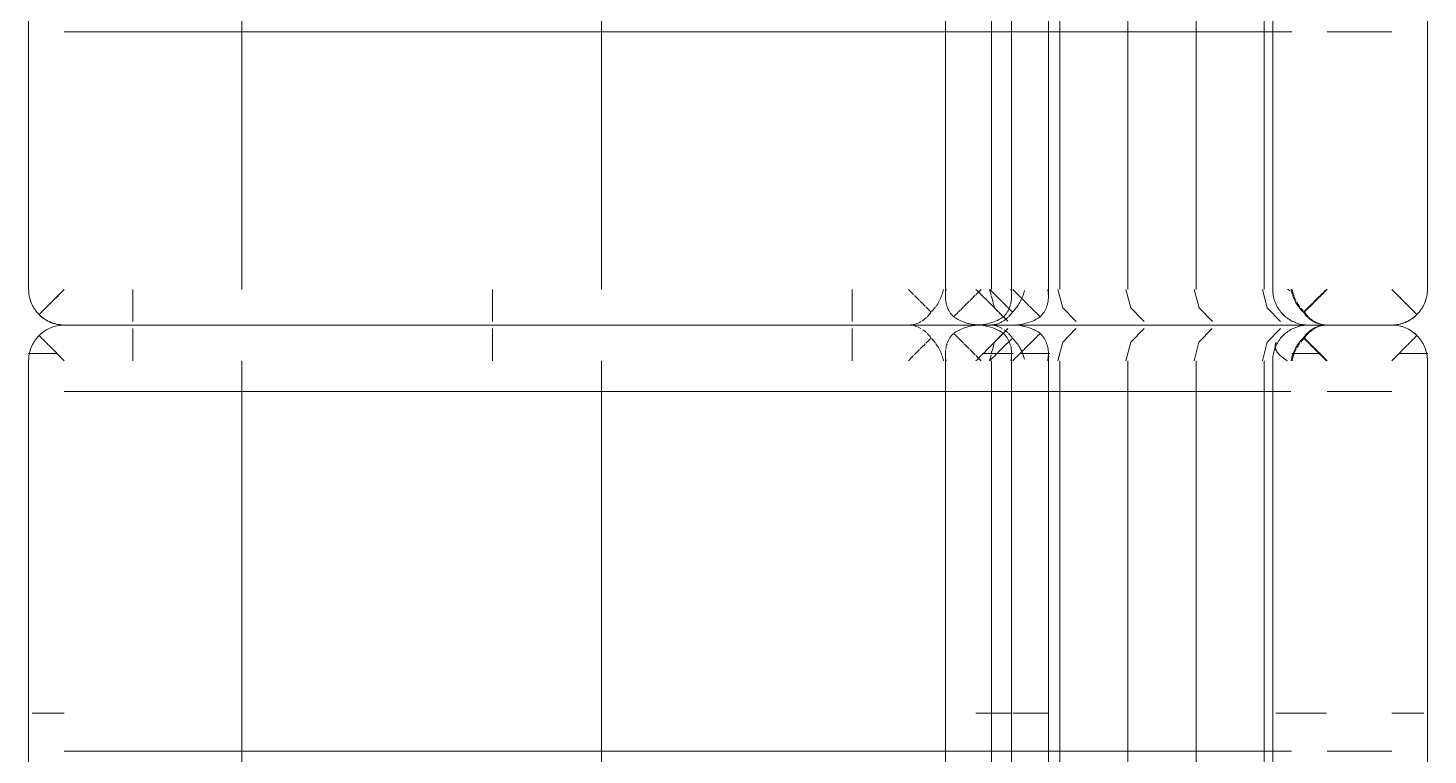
# Model space of a CAD drawing. Header units: inches. Extents: x 11834 to 13024, y -8101 to -6934.
# Drawn here: x 12273.21 to 12302.62, y -7343.03 to -7327.76 of the extents above; entities that cross this region are included whole.
import ezdxf

# ---------------------------------------------------------------- set-up
doc = ezdxf.new("R2010")
doc.units = ezdxf.units.IN
doc.header["$MEASUREMENT"] = 0
doc.layers.add('I-FURN', color=30, linetype='Continuous', lineweight=9)
pattern_1 = [(270, (7274.035, 438.466), (7.554, 5e-16), []), (0, (7274.035, 438.466), (0, 1.432), [])]
pattern_2 = [(270, (7274.035, 12287.912), (7.554, 5e-16), []), (0, (7274.035, 12287.912), (0, 7.554), [])]

# ---------------------------------------------------------------- blocks, each defined once
blk = doc.blocks.new('FP_1_140-FIRST FLOOR POWER _ SIGNAL')
at = {"layer": 'I-FURN'}
blk.add_line((23.586, -11.443), (0.785, -11.443), dxfattribs=at)
blk = doc.blocks.new('FP_1_142-FIRST FLOOR POWER _ SIGNAL')
at = {"layer": 'I-FURN'}
blk.add_line((0.785, -14.693), (23.586, -14.693), dxfattribs=at)
blk = doc.blocks.new('FP_1_145-FIRST FLOOR POWER _ SIGNAL')
at = {"layer": 'I-FURN'}
for p, q in [((0.779, -11.766), (0.785, -11.756)), ((0.756, -11.808), (0.762, -11.797)), ((0.762, -11.797), (0.768, -11.786)), ((0.768, -11.786), (0.773, -11.776)), ((0.773, -11.776), (0.779, -11.766))]:
    blk.add_line(p, q, dxfattribs=at)
at = {"layer": 'I-FURN', "flags": 128}
blk.add_lwpolyline([(0.035, -12.193), (0.036, -12.163), (0.038, -12.133), (0.041, -12.104), (0.045, -12.074), (0.05, -12.044), (0.057, -12.015), (0.064, -11.986), (0.073, -11.957), (0.083, -11.929), (0.094, -11.901), (0.107, -11.874), (0.12, -11.847), (0.134, -11.821), (0.15, -11.795), (0.166, -11.77), (0.184, -11.745), (0.202, -11.722), (0.221, -11.699), (0.242, -11.677), (0.263, -11.655), (0.285, -11.635), (0.307, -11.615), (0.331, -11.597), (0.355, -11.579), (0.38, -11.562), (0.405, -11.547), (0.432, -11.532), (0.458, -11.518), (0.486, -11.506), (0.513, -11.494), (0.542, -11.484), (0.57, -11.475), (0.599, -11.467), (0.628, -11.46), (0.658, -11.454), (0.687, -11.45), (0.717, -11.446), (0.747, -11.444), (0.777, -11.443), (0.785, -11.443)], dxfattribs=at)
blk = doc.blocks.new('FP_1_146-FIRST FLOOR POWER _ SIGNAL')
at = {"layer": 'I-FURN'}
blk.add_line((0.035, -12.571), (0.035, -13.943), dxfattribs=at)
blk = doc.blocks.new('FP_1_147-FIRST FLOOR POWER _ SIGNAL')
at = {"layer": 'I-FURN'}
for p, q in [((-8.116, -14.333), (-8.116, -13.943)), ((-0.562, -14.378), (-0.562, -14.103)), ((-8.116, -14.618), (-8.116, -14.333)), ((-0.562, -14.59), (-0.562, -14.378)), ((-23.516, -14.693), (-0.715, -14.693)), ((-0.562, -14.706), (-0.562, -14.59))]:
    blk.add_line(p, q, dxfattribs=at)
blk = doc.blocks.new('FP_1_148-FIRST FLOOR POWER _ SIGNAL')
at = {"layer": 'I-FURN'}
for p, q in [((-8.116, -11.943), (-8.116, -11.802)), ((-8.116, -12.219), (-8.116, -11.943)), ((-0.562, -12.068), (-0.562, -11.846)), ((-8.116, -12.571), (-8.116, -12.219)), ((-0.562, -12.411), (-0.562, -12.068))]:
    blk.add_line(p, q, dxfattribs=at)
blk = doc.blocks.new('FP_1_149-FIRST FLOOR POWER _ SIGNAL')
at = {"layer": 'I-FURN'}
for p, q in [((-0.715, -11.443), (-23.516, -11.443)), ((-8.116, -11.802), (-8.116, -11.511))]:
    blk.add_line(p, q, dxfattribs=at)
blk = doc.blocks.new('FP_1_152-FIRST FLOOR POWER _ SIGNAL')
at = {"layer": 'I-FURN'}
blk.add_line((0.035, -13.943), (0.035, -12.571), dxfattribs=at)
blk = doc.blocks.new('FP_1_153-FIRST FLOOR POWER _ SIGNAL')
at = {"layer": 'I-FURN'}
for p, q in [((-0.715, -11.755), (-0.708, -11.743)), ((-0.708, -11.743), (-0.701, -11.732)), ((-0.701, -11.732), (-0.694, -11.721)), ((-0.694, -11.721), (-0.687, -11.711)), ((-0.687, -11.711), (-0.681, -11.7)), ((-0.681, -11.7), (-0.674, -11.69)), ((-0.674, -11.69), (-0.667, -11.68)), ((-0.667, -11.68), (-0.66, -11.671)), ((-0.66, -11.671), (-0.653, -11.661)), ((-0.653, -11.661), (-0.646, -11.652)), ((-0.646, -11.652), (-0.639, -11.643)), ((-0.639, -11.643), (-0.633, -11.635)), ((-0.633, -11.635), (-0.626, -11.626)), ((-0.626, -11.626), (-0.619, -11.618)), ((-0.619, -11.618), (-0.612, -11.61)), ((-0.612, -11.61), (-0.605, -11.603)), ((-0.605, -11.603), (-0.599, -11.595)), ((-0.599, -11.595), (-0.592, -11.588)), ((-0.592, -11.588), (-0.585, -11.582)), ((-0.585, -11.582), (-0.578, -11.575)), ((-0.578, -11.575), (-0.571, -11.569)), ((-0.571, -11.569), (-0.565, -11.563)), ((-0.565, -11.563), (-0.558, -11.557)), ((-0.558, -11.557), (-0.551, -11.551)), ((-0.551, -11.551), (-0.545, -11.546)), ((-0.545, -11.546), (-0.538, -11.541)), ((-0.538, -11.541), (-0.531, -11.536)), ((-0.531, -11.536), (-0.525, -11.532)), ((-0.525, -11.532), (-0.518, -11.527)), ((-0.518, -11.527), (-0.511, -11.523)), ((-0.511, -11.523), (-0.505, -11.52)), ((-0.505, -11.52), (-0.498, -11.516)), ((-0.498, -11.516), (-0.491, -11.513)), ((-0.491, -11.513), (-0.485, -11.51)), ((-0.485, -11.51), (-0.478, -11.507)), ((-0.478, -11.507), (-0.472, -11.505)), ((-0.472, -11.505), (-0.465, -11.502)), ((-0.465, -11.502), (-0.459, -11.5)), ((-0.459, -11.5), (-0.452, -11.499)), ((-0.452, -11.499), (-0.446, -11.497)), ((-0.446, -11.497), (-0.439, -11.496)), ((-0.439, -11.496), (-0.433, -11.495)), ((-0.433, -11.495), (-0.427, -11.494)), ((-0.427, -11.494), (-0.42, -11.494)), ((-0.42, -11.494), (-0.414, -11.493)), ((-0.414, -11.493), (-0.408, -11.493)), ((-0.408, -11.493), (-0.401, -11.494)), ((-0.401, -11.494), (-0.395, -11.494)), ((-0.395, -11.494), (-0.389, -11.495)), ((-0.389, -11.495), (-0.383, -11.496)), ((-0.383, -11.496), (-0.376, -11.497)), ((-0.376, -11.497), (-0.37, -11.499)), ((-0.37, -11.499), (-0.364, -11.501)), ((-0.364, -11.501), (-0.358, -11.503)), ((-0.358, -11.503), (-0.352, -11.505)), ((-0.352, -11.505), (-0.346, -11.507)), ((-0.346, -11.507), (-0.34, -11.51)), ((-0.34, -11.51), (-0.334, -11.513)), ((-0.334, -11.513), (-0.328, -11.517))]:
    blk.add_line(p, q, dxfattribs=at)
at = {"layer": 'I-FURN', "flags": 128}
blk.add_lwpolyline([(-0.715, -11.443), (-0.685, -11.444), (-0.655, -11.445), (-0.625, -11.448), (-0.595, -11.452), (-0.566, -11.458), (-0.537, -11.464), (-0.508, -11.472), (-0.479, -11.481), (-0.451, -11.491), (-0.423, -11.502), (-0.395, -11.514), (-0.369, -11.528), (-0.342, -11.542), (-0.316, -11.557), (-0.291, -11.574), (-0.267, -11.591), (-0.243, -11.61), (-0.22, -11.629), (-0.198, -11.649), (-0.177, -11.67), (-0.156, -11.692), (-0.137, -11.715), (-0.118, -11.739), (-0.1, -11.763), (-0.084, -11.788), (-0.068, -11.813), (-0.053, -11.839), (-0.04, -11.866), (-0.027, -11.893), (-0.016, -11.921), (-0.006, -11.949), (0.004, -11.978), (0.012, -12.007), (0.019, -12.036), (0.024, -12.065), (0.029, -12.095), (0.032, -12.125), (0.034, -12.155), (0.035, -12.185), (0.035, -12.193)], dxfattribs=at)
blk = doc.blocks.new('FP_1_154-FIRST FLOOR POWER _ SIGNAL')
at = {"layer": 'I-FURN'}
blk.add_line((23.586, 14.693), (0.785, 14.693), dxfattribs=at)
blk = doc.blocks.new('FP_1_155-FIRST FLOOR POWER _ SIGNAL')
at = {"layer": 'I-FURN'}
blk.add_line((0.643, -6.731), (23.728, -6.731), dxfattribs=at)
blk = doc.blocks.new('FP_1_156-FIRST FLOOR POWER _ SIGNAL')
at = {"layer": 'I-FURN'}
for p, q in [((0.035, 13.943), (0.035, -5.981)), ((0.395, 12.502), (0.11, 12.502)), ((0.785, 12.502), (0.395, 12.502)), ((0.395, 4.948), (0.11, 4.948)), ((0.785, 4.948), (0.395, 4.948)), ((0.395, -2.606), (0.11, -2.606)), ((0.785, -2.606), (0.395, -2.606))]:
    blk.add_line(p, q, dxfattribs=at)
blk = doc.blocks.new('FP_1_158-FIRST FLOOR POWER _ SIGNAL')
at = {"layer": 'I-FURN'}
for p, q in [((-8.116, -6.313), (-8.116, -5.981)), ((-0.562, -6.456), (-0.562, -6.141)), ((-8.116, -6.582), (-8.116, -6.313)), ((-0.562, -6.678), (-0.562, -6.456)), ((-23.658, -6.731), (-0.573, -6.731)), ((-8.116, -6.736), (-8.116, -6.582)), ((-0.562, -6.76), (-0.562, -6.678))]:
    blk.add_line(p, q, dxfattribs=at)
blk = doc.blocks.new('FP_1_159-FIRST FLOOR POWER _ SIGNAL')
at = {"layer": 'I-FURN'}
for p, q in [((-0.715, 14.693), (-23.516, 14.693)), ((-8.116, 14.333), (-8.116, 14.618)), ((-0.562, 14.59), (-0.562, 14.706)), ((-0.562, 14.378), (-0.562, 14.59)), ((-8.116, 13.943), (-8.116, 14.333)), ((-0.562, 14.103), (-0.562, 14.378))]:
    blk.add_line(p, q, dxfattribs=at)
blk = doc.blocks.new('FP_1_161-FIRST FLOOR POWER _ SIGNAL')
at = {"layer": 'I-FURN'}
for p, q in [((0.035, -5.981), (0.035, 13.943)), ((-0.325, 12.502), (-0.715, 12.502)), ((-0.18, 12.502), (-0.325, 12.502)), ((-0.04, 12.502), (-0.166, 12.502)), ((-0.325, 4.948), (-0.715, 4.948)), ((-0.04, 4.948), (-0.325, 4.948)), ((-0.325, -2.606), (-0.715, -2.606)), ((-0.04, -2.606), (-0.325, -2.606))]:
    blk.add_line(p, q, dxfattribs=at)
blk = doc.blocks.new('FP_1_162-FIRST FLOOR POWER _ SIGNAL')
at = {"layer": 'I-FURN'}
blk.add_line((-0.6, -4.567), (-23.63, -4.567), dxfattribs=at)
blk = doc.blocks.new('FP_1_163-FIRST FLOOR POWER _ SIGNAL')
at = {"layer": 'I-FURN'}
for p, q in [((-8.116, -14.037), (-8.116, -13.943)), ((-8.116, -14.308), (-8.116, -14.053)), ((-0.562, -14.22), (-0.562, -14.103)), ((-8.116, -14.618), (-8.116, -14.352)), ((-0.562, -14.351), (-0.562, -14.22)), ((-0.562, -14.472), (-0.562, -14.378)), ((-23.516, -14.693), (-0.715, -14.693)), ((-0.562, -14.571), (-0.562, -14.474)), ((-0.562, -14.64), (-0.562, -14.59)), ((-0.562, -14.676), (-0.562, -14.64)), ((-0.562, -14.706), (-0.562, -14.676))]:
    blk.add_line(p, q, dxfattribs=at)
blk = doc.blocks.new('FP_1_164-FIRST FLOOR POWER _ SIGNAL')
at = {"layer": 'I-FURN'}
for p, q in [((-0.715, -5.497), (-0.594, -5.528)), ((-0.578, -5.532), (-0.472, -5.56)), ((-0.468, -5.561), (-0.422, -5.573)), ((-0.42, -5.574), (-0.353, -5.591)), ((0.035, -5.981), (0.035, -5.317)), ((-0.325, -5.598), (-0.24, -5.681)), ((-0.236, -5.686), (-0.138, -5.781)), ((-0.134, -5.786), (-0.04, -5.878)), ((0.035, -12.235), (0.035, -5.981)), ((-0.715, -6.929), (-0.325, -7.031)), ((-0.325, -7.031), (-0.04, -7.31)), ((-0.715, -8.361), (-0.325, -8.463)), ((-0.325, -8.463), (-0.04, -8.742)), ((-0.715, -9.793), (-0.325, -9.895)), ((-0.325, -9.895), (-0.04, -10.174)), ((-0.715, -11.226), (-0.325, -11.327)), ((-0.325, -11.327), (-0.04, -11.607)), ((0.035, -12.571), (0.035, -12.235))]:
    blk.add_line(p, q, dxfattribs=at)
blk = doc.blocks.new('FP_1_165-FIRST FLOOR POWER _ SIGNAL')
at = {"layer": 'I-FURN'}
blk.add_line((0.035, -13.943), (0.035, -12.587), dxfattribs=at)
blk = doc.blocks.new('FP_1_168-FIRST FLOOR POWER _ SIGNAL')
at = {"layer": 'I-FURN'}
for p, q in [((-8.116, -12.241), (-8.116, -11.991)), ((-0.562, -11.951), (-0.562, -11.916)), ((-0.562, -12.037), (-0.562, -11.991)), ((-0.562, -12.089), (-0.562, -12.038)), ((-8.116, -12.571), (-8.116, -12.241)), ((-0.562, -12.201), (-0.562, -12.091)), ((-0.562, -12.321), (-0.562, -12.202)), ((-0.562, -12.418), (-0.562, -12.322))]:
    blk.add_line(p, q, dxfattribs=at)
blk = doc.blocks.new('FP_1_169-FIRST FLOOR POWER _ SIGNAL')
at = {"layer": 'I-FURN'}
blk.add_line((23.7, -4.567), (0.671, -4.567), dxfattribs=at)
blk = doc.blocks.new('FP_1_170-FIRST FLOOR POWER _ SIGNAL')
at = {"layer": 'I-FURN'}
blk.add_line((0.785, -14.693), (23.586, -14.693), dxfattribs=at)
blk = doc.blocks.new('FP_1_171-FIRST FLOOR POWER _ SIGNAL')
at = {"layer": 'I-FURN'}
for p, q in [((0.035, -5.317), (0.035, -5.981)), ((0.423, -5.593), (0.494, -5.574)), ((0.495, -5.574), (0.538, -5.562)), ((0.542, -5.561), (0.651, -5.532)), ((0.665, -5.529), (0.785, -5.497)), ((0.114, -5.877), (0.205, -5.787)), ((0.209, -5.784), (0.306, -5.688)), ((0.311, -5.683), (0.395, -5.6)), ((0.035, -5.981), (0.035, -12.235)), ((0.11, -7.313), (0.395, -7.032)), ((0.395, -7.032), (0.785, -6.929)), ((0.11, -8.745), (0.395, -8.464)), ((0.395, -8.464), (0.785, -8.361)), ((0.11, -10.178), (0.395, -9.897)), ((0.395, -9.897), (0.785, -9.793)), ((0.11, -11.61), (0.395, -11.329)), ((0.395, -11.329), (0.785, -11.226)), ((0.035, -12.235), (0.035, -12.571))]:
    blk.add_line(p, q, dxfattribs=at)
blk = doc.blocks.new('FP_1_172-FIRST FLOOR POWER _ SIGNAL')
at = {"layer": 'I-FURN'}
blk.add_line((0.035, -12.587), (0.035, -13.943), dxfattribs=at)
blk = doc.blocks.new('FP_1_176-FIRST FLOOR POWER _ SIGNAL')
at = {"layer": 'I-FURN'}
blk.add_line((0.662, -5.959), (23.709, -5.959), dxfattribs=at)
blk = doc.blocks.new('FP_1_177-FIRST FLOOR POWER _ SIGNAL')
at = {"layer": 'I-FURN'}
blk.add_line((23.586, 14.693), (0.785, 14.693), dxfattribs=at)
blk = doc.blocks.new('FP_1_178-FIRST FLOOR POWER _ SIGNAL')
at = {"layer": 'I-FURN'}
for p, q in [((0.035, 13.943), (0.035, -5.209)), ((0.157, 12.502), (0.11, 12.502)), ((0.25, 12.502), (0.166, 12.502)), ((0.37, 12.502), (0.26, 12.502)), ((0.501, 12.502), (0.395, 12.502)), ((0.637, 12.502), (0.511, 12.502)), ((0.776, 12.502), (0.676, 12.502)), ((0.395, 4.948), (0.14, 4.948)), ((0.653, 4.948), (0.396, 4.948)), ((0.785, 4.948), (0.676, 4.948)), ((0.198, -2.606), (0.122, -2.606)), ((0.298, -2.606), (0.216, -2.606)), ((0.395, -2.606), (0.321, -2.606)), ((0.533, -2.606), (0.436, -2.606)), ((0.658, -2.606), (0.558, -2.606)), ((0.785, -2.606), (0.683, -2.606))]:
    blk.add_line(p, q, dxfattribs=at)
blk = doc.blocks.new('FP_1_180-FIRST FLOOR POWER _ SIGNAL')
at = {"layer": 'I-FURN'}
for p, q in [((-8.116, -5.541), (-8.116, -5.209)), ((-8.116, -5.81), (-8.116, -5.541)), ((-0.562, -5.684), (-0.562, -5.368)), ((-8.116, -5.964), (-8.116, -5.81)), ((-0.562, -5.905), (-0.562, -5.684)), ((-23.639, -5.959), (-0.592, -5.959)), ((-0.562, -5.988), (-0.562, -5.905))]:
    blk.add_line(p, q, dxfattribs=at)
blk = doc.blocks.new('FP_1_181-FIRST FLOOR POWER _ SIGNAL')
at = {"layer": 'I-FURN'}
for p, q in [((-0.715, 14.693), (-23.516, 14.693)), ((-8.116, 14.352), (-8.116, 14.572)), ((-0.562, 14.676), (-0.562, 14.706)), ((-0.562, 14.641), (-0.562, 14.676)), ((-0.562, 14.59), (-0.562, 14.64)), ((-0.562, 14.475), (-0.562, 14.572)), ((-0.562, 14.378), (-0.562, 14.474)), ((-8.116, 13.943), (-8.116, 14.333)), ((-0.562, 14.221), (-0.562, 14.352)), ((-0.562, 14.103), (-0.562, 14.22))]:
    blk.add_line(p, q, dxfattribs=at)
blk = doc.blocks.new('FP_1_183-FIRST FLOOR POWER _ SIGNAL')
at = {"layer": 'I-FURN'}
for p, q in [((0.035, -5.209), (0.035, 13.943)), ((-0.605, 12.502), (-0.706, 12.502)), ((-0.44, 12.502), (-0.567, 12.502)), ((-0.325, 12.502), (-0.43, 12.502)), ((-0.19, 12.502), (-0.3, 12.502)), ((-0.072, 12.502), (-0.18, 12.502)), ((-0.605, 4.948), (-0.715, 4.948)), ((-0.326, 4.948), (-0.582, 4.948)), ((-0.055, 4.948), (-0.325, 4.948)), ((-0.612, -2.606), (-0.715, -2.606)), ((-0.488, -2.606), (-0.588, -2.606)), ((-0.366, -2.606), (-0.463, -2.606)), ((-0.251, -2.606), (-0.325, -2.606)), ((-0.145, -2.606), (-0.228, -2.606)), ((-0.047, -2.606), (-0.123, -2.606))]:
    blk.add_line(p, q, dxfattribs=at)
blk = doc.blocks.new('Kimball - Villa - Lounges Privacy Back Without Arms - K602FPB-V139-FIRST FLOOR POWER _ SIGNAL')
at = {"layer": 'I-FURN'}
h = blk.add_hatch(dxfattribs=at)
h.set_pattern_fill('FP1_8', color=256, style=0, pattern_type=2)
h.set_pattern_definition(pattern_2)
h.paths.add_polyline_path([(-23.516, 11.443), (-23.516, -4.567), (-0.715, -4.567), (-0.715, 13.943), (-23.516, 13.943), (-23.516, 11.457)], flags=0)
h.paths.add_polyline_path([(-23.391, 11.457), (-23.391, 13.693), (-21.141, 13.693), (-21.141, 11.443), (-23.391, 11.443)], flags=0)
h = blk.add_hatch(dxfattribs=at)
h.set_pattern_fill('FP1_8', color=256, style=0, pattern_type=2)
h.set_pattern_definition(pattern_2)
h.paths.add_polyline_path([(0.785, 13.943), (0.785, -4.567), (23.586, -4.567), (23.586, 13.943), (1.15, 13.943)], flags=0)
h.paths.add_polyline_path([(21.141, 11.443), (21.141, 13.693), (23.391, 13.693), (23.391, 11.443)], flags=0)
h = blk.add_hatch(dxfattribs=at)
h.set_pattern_fill('FP1_7', color=256, style=0, pattern_type=2)
h.set_pattern_definition(pattern_1)
h.paths.add_polyline_path([(-23.516, -11.844), (-23.516, -11.851), (-23.391, -11.829), (-23.391, -11.443), (-21.141, -11.443), (-21.141, -11.851), (-0.715, -11.826), (-0.715, -4.58), (-23.516, -4.58), (-23.516, -11.831)], flags=0)
h = blk.add_hatch(dxfattribs=at)
h.set_pattern_fill('FP1_7', color=256, style=0, pattern_type=2)
h.set_pattern_definition(pattern_1)
h.paths.add_polyline_path([(0.785, -11.487), (0.785, -11.851), (21.141, -11.831), (21.141, -11.443), (23.391, -11.443), (23.391, -11.851), (23.586, -11.831), (23.586, -4.58), (0.785, -4.58), (0.785, -10.387)], flags=0)
h = blk.add_hatch(dxfattribs=at)
h.set_pattern_fill('FP1_8', color=256, style=0, pattern_type=2)
h.set_pattern_definition(pattern_2)
h.paths.add_polyline_path([(-23.516, -12.587), (-23.516, -13.943), (-0.715, -13.943), (-0.731, -12.587), (-21.141, -12.587), (-21.141, -13.693), (-23.391, -13.693), (-23.391, -12.587)], flags=0)
h = blk.add_hatch(dxfattribs=at)
h.set_pattern_fill('FP1_8', color=256, style=0, pattern_type=2)
h.set_pattern_definition(pattern_2)
h.paths.add_polyline_path([(0.785, -12.814), (0.785, -13.943), (23.586, -13.943), (23.57, -12.587), (23.391, -12.587), (23.391, -13.693), (21.141, -13.693), (21.141, -12.587), (0.785, -12.587)], flags=0)
for points, knots in [([(-0.185, 14.474), (-0.223, 14.512), (-0.284, 14.561), (-0.371, 14.611), (-0.46, 14.652), (-0.575, 14.685), (-0.668, 14.693), (-0.715, 14.693)], [0, 0, 0, 0, 0.25, 0.375, 0.5, 0.75, 1, 1, 1, 1]), ([(-0.715, 14.693), (-0.668, 14.693), (-0.575, 14.685), (-0.46, 14.652), (-0.371, 14.611), (-0.284, 14.561), (-0.223, 14.512), (-0.185, 14.474)], [0, 0, 0, 0, 0.25, 0.5, 0.625, 0.75, 1, 1, 1, 1]), ([(-0.185, 14.474), (-0.223, 14.512), (-0.284, 14.561), (-0.371, 14.611), (-0.46, 14.652), (-0.575, 14.685), (-0.668, 14.693), (-0.715, 14.693)], [0, 0, 0, 0, 0.25, 0.375, 0.5, 0.75, 1, 1, 1, 1]), ([(-0.715, 14.693), (-0.668, 14.693), (-0.575, 14.685), (-0.46, 14.652), (-0.371, 14.611), (-0.327, 14.586), (-0.306, 14.572)], [0, 0, 0, 0, 0.25, 0.5, 0.625, 0.75, 0.75, 0.75, 0.75]), ([(-0.715, 13.943), (-0.668, 13.99), (-0.575, 14.084), (-0.46, 14.198), (-0.371, 14.287), (-0.284, 14.374), (-0.223, 14.436), (-0.185, 14.474)], [0, 0, 0, 0, 0.25, 0.5, 0.625, 0.75, 1, 1, 1, 1]), ([(-0.185, 14.474), (-0.223, 14.436), (-0.284, 14.374), (-0.371, 14.287), (-0.46, 14.198), (-0.575, 14.084), (-0.668, 13.99), (-0.715, 13.943)], [0, 0, 0, 0, 0.25, 0.375, 0.5, 0.75, 1, 1, 1, 1]), ([(-0.185, 14.474), (-0.223, 14.436), (-0.284, 14.374), (-0.371, 14.287), (-0.46, 14.198), (-0.575, 14.084), (-0.668, 13.99), (-0.715, 13.943)], [0, 0, 0, 0, 0.25, 0.375, 0.5, 0.75, 1, 1, 1, 1]), ([(0.785, 14.693), (0.738, 14.693), (0.645, 14.685), (0.53, 14.652), (0.441, 14.611), (0.354, 14.561), (0.294, 14.512), (0.255, 14.474)], [0, 0, 0, 0, 0.25, 0.5, 0.625, 0.75, 1, 1, 1, 1]), ([(0.255, 14.474), (0.294, 14.512), (0.354, 14.561), (0.441, 14.611), (0.53, 14.652), (0.645, 14.685), (0.738, 14.693), (0.785, 14.693)], [0, 0, 0, 0, 0.25, 0.375, 0.5, 0.75, 1, 1, 1, 1]), ([(0.785, 14.693), (0.738, 14.693), (0.645, 14.685), (0.53, 14.652), (0.441, 14.611), (0.354, 14.561), (0.294, 14.512), (0.255, 14.474)], [0, 0, 0, 0, 0.25, 0.5, 0.625, 0.75, 1, 1, 1, 1]), ([(0.255, 14.474), (0.294, 14.512), (0.354, 14.561), (0.441, 14.611), (0.486, 14.631), (0.508, 14.64)], [0, 0, 0, 0, 0.25, 0.375, 0.5, 0.5, 0.5, 0.5]), ([(0.255, 14.474), (0.294, 14.436), (0.354, 14.374), (0.441, 14.287), (0.53, 14.198), (0.645, 14.084), (0.738, 13.99), (0.785, 13.943)], [0, 0, 0, 0, 0.25, 0.375, 0.5, 0.75, 1, 1, 1, 1]), ([(0.785, 13.943), (0.738, 13.99), (0.645, 14.084), (0.53, 14.198), (0.441, 14.287), (0.354, 14.374), (0.294, 14.436), (0.255, 14.474)], [0, 0, 0, 0, 0.25, 0.5, 0.625, 0.75, 1, 1, 1, 1]), ([(0.255, 14.474), (0.294, 14.436), (0.354, 14.374), (0.441, 14.287), (0.486, 14.243), (0.508, 14.22)], [0, 0, 0, 0, 0.25, 0.375, 0.5, 0.5, 0.5, 0.5]), ([(0.785, 13.943), (0.738, 13.99), (0.645, 14.084), (0.53, 14.198), (0.441, 14.287), (0.354, 14.374), (0.294, 14.436), (0.255, 14.474)], [0, 0, 0, 0, 0.25, 0.5, 0.625, 0.75, 1, 1, 1, 1]), ([(-0.715, 13.943), (-0.668, 13.99), (-0.575, 14.084), (-0.46, 14.198), (-0.371, 14.287), (-0.327, 14.331), (-0.306, 14.352)], [0, 0, 0, 0, 0.25, 0.5, 0.625, 0.75, 0.75, 0.75, 0.75]), ([(-0.466, -4.575), (-0.447, -4.578), (-0.41, -4.585), (-0.374, -4.596), (-0.357, -4.602)], [0.4041826, 0.4041826, 0.4041826, 0.4041826, 0.5, 0.5874324, 0.5874324, 0.5874324, 0.5874324]), ([(0.428, -4.602), (0.444, -4.596), (0.48, -4.585), (0.517, -4.578), (0.536, -4.575)], [0.4125676, 0.4125676, 0.4125676, 0.4125676, 0.5, 0.5958174, 0.5958174, 0.5958174, 0.5958174]), ([(-0.356, -4.958), (-0.373, -4.975), (-0.41, -5.012), (-0.447, -5.049), (-0.467, -5.069)], [0.4100056, 0.4100056, 0.4100056, 0.4100056, 0.5, 0.5970668, 0.5970668, 0.5970668, 0.5970668]), ([(0.537, -5.069), (0.518, -5.049), (0.48, -5.012), (0.444, -4.975), (0.426, -4.958)], [0.4029332, 0.4029332, 0.4029332, 0.4029332, 0.5, 0.5899944, 0.5899944, 0.5899944, 0.5899944]), ([(-0.353, -5.57), (-0.371, -5.552), (-0.409, -5.514), (-0.448, -5.476), (-0.467, -5.456)], [0.4055908, 0.4055908, 0.4055908, 0.4055908, 0.5, 0.5980478, 0.5980478, 0.5980478, 0.5980478]), ([(0.538, -5.456), (0.518, -5.476), (0.479, -5.514), (0.442, -5.552), (0.424, -5.57)], [0.4019522, 0.4019522, 0.4019522, 0.4019522, 0.5, 0.5944092, 0.5944092, 0.5944092, 0.5944092]), ([(-0.136, -6.559), (-0.168, -6.528), (-0.236, -6.46), (-0.33, -6.366), (-0.408, -6.287), (-0.488, -6.208), (-0.591, -6.105), (-0.673, -6.022), (-0.715, -5.981)], [0, 0, 0, 0, 0.2, 0.4, 0.5, 0.6, 0.8, 1, 1, 1, 1]), ([(-0.469, -6.147), (-0.509, -6.169), (-0.58, -6.201), (-0.652, -6.22), (-0.683, -6.227)], [0.5015584, 0.5015584, 0.5015584, 0.5015584, 0.75, 0.9370637, 0.9370637, 0.9370637, 0.9370637]), ([(-0.468, -5.951), (-0.448, -5.948), (-0.409, -5.94), (-0.371, -5.928), (-0.352, -5.922)], [0.4007, 0.4007, 0.4007, 0.4007, 0.5, 0.5969421, 0.5969421, 0.5969421, 0.5969421]), ([(0.785, -5.981), (0.744, -6.022), (0.661, -6.105), (0.559, -6.208), (0.479, -6.287), (0.4, -6.366), (0.306, -6.46), (0.239, -6.528), (0.207, -6.559)], [0, 0, 0, 0, 0.2, 0.4, 0.5, 0.6, 0.8, 1, 1, 1, 1]), ([(0.422, -5.922), (0.441, -5.928), (0.479, -5.94), (0.518, -5.947), (0.538, -5.951)], [0.4030579, 0.4030579, 0.4030579, 0.4030579, 0.5, 0.5993, 0.5993, 0.5993, 0.5993]), ([(0.758, -6.229), (0.725, -6.222), (0.652, -6.201), (0.58, -6.168), (0.539, -6.147)], [0.0545184, 0.0545184, 0.0545184, 0.0545184, 0.25, 0.4984416, 0.4984416, 0.4984416, 0.4984416]), ([(-0.591, -6.731), (-0.55, -6.732), (-0.488, -6.728), (-0.408, -6.712), (-0.33, -6.689), (-0.236, -6.644), (-0.168, -6.591), (-0.136, -6.559)], [0.2, 0.2, 0.2, 0.2, 0.4, 0.5, 0.6, 0.8, 1, 1, 1, 1]), ([(0.207, -6.559), (0.239, -6.591), (0.306, -6.644), (0.4, -6.689), (0.479, -6.712), (0.559, -6.728), (0.62, -6.732), (0.661, -6.731)], [0, 0, 0, 0, 0.2, 0.4, 0.5, 0.6, 0.8, 0.8, 0.8, 0.8]), ([(0.785, -11.831), (0.764, -11.835), (0.722, -11.844), (0.66, -11.862), (0.597, -11.886), (0.515, -11.925), (0.435, -11.975), (0.358, -12.036), (0.321, -12.071), (0.303, -12.089)], [0, 0, 0, 0, 0.125, 0.25, 0.375, 0.5, 0.75, 0.875, 1, 1, 1, 1]), ([(0.475, -11.951), (0.495, -11.938), (0.536, -11.914), (0.577, -11.898), (0.598, -11.891)], [0.3750054, 0.3750054, 0.3750054, 0.3750054, 0.5, 0.625, 0.625, 0.625, 0.625]), ([(-0.056, -12.292), (-0.049, -12.302), (-0.029, -12.335), (-0.01, -12.369), (0, -12.393)], [-0.5645746, -0.5645746, -0.5645746, -0.5645746, -0.5, -0.3609317, -0.3609317, -0.3609317, -0.3609317]), ([(0.073, -12.393), (0.082, -12.369), (0.1, -12.335), (0.119, -12.302), (0.125, -12.291)], [-0.6390692, -0.6390692, -0.6390692, -0.6390692, -0.5, -0.4354417, -0.4354417, -0.4354417, -0.4354417]), ([(-0.002, -12.395), (0.006, -12.414), (0.019, -12.451), (0.024, -12.49), (0.027, -12.509)], [-0.3572657, -0.3572657, -0.3572657, -0.3572657, -0.25, -0.1439798, -0.1439798, -0.1439798, -0.1439798]), ([(0.041, -12.508), (0.044, -12.489), (0.052, -12.451), (0.065, -12.414), (0.073, -12.396)], [-0.85601, -0.85601, -0.85601, -0.85601, -0.75, -0.6427275, -0.6427275, -0.6427275, -0.6427275]), ([(-0.715, -13.943), (-0.668, -13.99), (-0.575, -14.084), (-0.46, -14.198), (-0.371, -14.287), (-0.284, -14.374), (-0.223, -14.436), (-0.185, -14.474)], [0, 0, 0, 0, 0.25, 0.5, 0.625, 0.75, 1, 1, 1, 1]), ([(-0.185, -14.474), (-0.223, -14.436), (-0.284, -14.374), (-0.371, -14.287), (-0.46, -14.198), (-0.575, -14.084), (-0.668, -13.99), (-0.715, -13.943)], [0, 0, 0, 0, 0.25, 0.375, 0.5, 0.75, 1, 1, 1, 1]), ([(-0.715, -13.943), (-0.668, -13.99), (-0.575, -14.084), (-0.46, -14.198), (-0.371, -14.287), (-0.284, -14.374), (-0.223, -14.436), (-0.185, -14.474)], [0, 0, 0, 0, 0.25, 0.5, 0.625, 0.75, 1, 1, 1, 1]), ([(-0.185, -14.474), (-0.223, -14.436), (-0.284, -14.374), (-0.371, -14.287), (-0.46, -14.198), (-0.575, -14.084), (-0.668, -13.99), (-0.715, -13.943)], [0, 0, 0, 0, 0.25, 0.375, 0.5, 0.75, 1, 1, 1, 1]), ([(0.255, -14.474), (0.294, -14.436), (0.354, -14.374), (0.441, -14.287), (0.53, -14.198), (0.645, -14.084), (0.738, -13.99), (0.785, -13.943)], [0, 0, 0, 0, 0.25, 0.375, 0.5, 0.75, 1, 1, 1, 1]), ([(0.785, -13.943), (0.738, -13.99), (0.645, -14.084), (0.53, -14.198), (0.441, -14.287), (0.354, -14.374), (0.294, -14.436), (0.255, -14.474)], [0, 0, 0, 0, 0.25, 0.5, 0.625, 0.75, 1, 1, 1, 1]), ([(0.785, -13.943), (0.738, -13.99), (0.645, -14.084), (0.53, -14.198), (0.441, -14.287), (0.398, -14.331), (0.376, -14.352)], [0, 0, 0, 0, 0.25, 0.5, 0.625, 0.75, 0.75, 0.75, 0.75]), ([(-0.185, -14.474), (-0.223, -14.512), (-0.284, -14.561), (-0.371, -14.611), (-0.46, -14.652), (-0.575, -14.685), (-0.668, -14.693), (-0.715, -14.693)], [0, 0, 0, 0, 0.25, 0.375, 0.5, 0.75, 1, 1, 1, 1]), ([(-0.715, -14.693), (-0.668, -14.693), (-0.575, -14.685), (-0.46, -14.652), (-0.371, -14.611), (-0.284, -14.561), (-0.223, -14.512), (-0.185, -14.474)], [0, 0, 0, 0, 0.25, 0.5, 0.625, 0.75, 1, 1, 1, 1]), ([(-0.185, -14.474), (-0.223, -14.512), (-0.284, -14.561), (-0.371, -14.611), (-0.46, -14.652), (-0.575, -14.685), (-0.668, -14.693), (-0.715, -14.693)], [0, 0, 0, 0, 0.25, 0.375, 0.5, 0.75, 1, 1, 1, 1]), ([(-0.715, -14.693), (-0.668, -14.693), (-0.575, -14.685), (-0.46, -14.652), (-0.371, -14.611), (-0.284, -14.561), (-0.223, -14.512), (-0.185, -14.474)], [0, 0, 0, 0, 0.25, 0.5, 0.625, 0.75, 1, 1, 1, 1]), ([(0.785, -14.693), (0.738, -14.693), (0.645, -14.685), (0.53, -14.652), (0.441, -14.611), (0.354, -14.561), (0.294, -14.512), (0.255, -14.474)], [0, 0, 0, 0, 0.25, 0.5, 0.625, 0.75, 1, 1, 1, 1]), ([(0.255, -14.474), (0.294, -14.512), (0.354, -14.561), (0.441, -14.611), (0.53, -14.652), (0.645, -14.685), (0.738, -14.693), (0.785, -14.693)], [0, 0, 0, 0, 0.25, 0.375, 0.5, 0.75, 1, 1, 1, 1]), ([(0.785, -14.693), (0.738, -14.693), (0.645, -14.685), (0.53, -14.652), (0.441, -14.611), (0.354, -14.561), (0.294, -14.512), (0.255, -14.474)], [0, 0, 0, 0, 0.25, 0.5, 0.625, 0.75, 1, 1, 1, 1]), ([(0.255, -14.474), (0.294, -14.512), (0.354, -14.561), (0.441, -14.611), (0.53, -14.652), (0.645, -14.685), (0.738, -14.693), (0.785, -14.693)], [0, 0, 0, 0, 0.25, 0.375, 0.5, 0.75, 1, 1, 1, 1])]:
    blk.add_open_spline(points, degree=3, knots=knots, dxfattribs=at)
for points in [[(-0.306, 14.572), (-0.264, 14.545), (-0.223, 14.512), (-0.185, 14.474)], [(-0.306, 14.352), (-0.264, 14.395), (-0.223, 14.436), (-0.185, 14.474)], [(0.035, 13.943), (0.035, 14.009), (0.018, 14.14), (-0.058, 14.323), (-0.138, 14.427), (-0.185, 14.474)], [(-0.185, 14.474), (-0.138, 14.426), (-0.058, 14.323), (0.018, 14.139), (0.035, 14.01), (0.035, 13.943)], [(-0.185, 14.474), (-0.138, 14.426), (-0.058, 14.323), (0.018, 14.139), (0.035, 14.01), (0.035, 13.943)], [(-0.185, 14.474), (-0.138, 14.427), (-0.058, 14.323), (0.018, 14.14), (0.035, 14.009), (0.035, 13.943)], [(0.035, 13.943), (0.035, 13.993), (0.045, 14.091), (0.088, 14.232), (0.157, 14.363), (0.22, 14.438), (0.255, 14.474)], [(0.035, 13.943), (0.035, 13.993), (0.045, 14.091), (0.088, 14.232), (0.157, 14.363), (0.22, 14.439), (0.255, 14.474)], [(0.092, 14.23), (0.111, 14.276), (0.157, 14.363), (0.22, 14.438), (0.255, 14.474)], [(0.255, 14.474), (0.219, 14.437), (0.186, 14.397), (0.158, 14.355)], [(0.508, 14.64), (0.553, 14.658), (0.645, 14.685), (0.738, 14.693), (0.785, 14.693)], [(0.056, 14.118), (0.051, 14.097), (0.048, 14.076), (0.046, 14.054)], [(0.05, 14.09), (0.059, 14.138), (0.075, 14.184), (0.092, 14.23)], [(0.07, 14.169), (0.067, 14.158), (0.063, 14.148), (0.061, 14.137)], [(0.086, 14.216), (0.08, 14.2), (0.074, 14.185), (0.069, 14.169)], [(0.12, 14.29), (0.107, 14.266), (0.095, 14.241), (0.085, 14.216)], [(0.136, 14.318), (0.13, 14.309), (0.125, 14.299), (0.119, 14.29)], [(0.508, 14.22), (0.553, 14.175), (0.599, 14.13), (0.645, 14.083)], [(0.035, 13.943), (0.035, 13.993), (0.04, 14.042), (0.05, 14.09)], [(0.043, 14.054), (0.038, 14.017), (0.035, 13.98), (0.035, 13.943)], [(0.645, 14.083), (0.692, 14.037), (0.738, 13.99), (0.785, 13.943)], [(-0.715, -3.789), (-0.678, -3.826), (-0.641, -3.863), (-0.604, -3.899)], [(0.035, -3.789), (0.035, -3.833), (0.029, -3.877), (0.018, -3.92)], [(0.053, -3.924), (0.042, -3.884), (0.037, -3.842), (0.036, -3.801)], [(0.675, -3.899), (0.711, -3.863), (0.748, -3.826), (0.785, -3.789)], [(-0.589, -3.915), (-0.552, -3.952), (-0.516, -3.988), (-0.48, -4.024)], [(-0.465, -4.039), (-0.429, -4.075), (-0.393, -4.111), (-0.359, -4.145)], [(-0.062, -4.093), (-0.08, -4.12), (-0.099, -4.146), (-0.123, -4.169)], [(0.015, -3.93), (0.003, -3.972), (-0.015, -4.013), (-0.036, -4.053)], [(0.107, -4.053), (0.086, -4.016), (0.067, -3.978), (0.057, -3.939)], [(0.193, -4.169), (0.164, -4.138), (0.139, -4.104), (0.117, -4.07)], [(0.429, -4.145), (0.464, -4.11), (0.5, -4.075), (0.535, -4.039)], [(0.55, -4.024), (0.586, -3.988), (0.623, -3.952), (0.659, -3.915)], [(-0.358, -4.369), (-0.393, -4.395), (-0.429, -4.416), (-0.466, -4.436)], [(-0.245, -4.274), (-0.278, -4.305), (-0.311, -4.334), (-0.346, -4.36)], [(-0.345, -4.159), (-0.311, -4.193), (-0.278, -4.227), (-0.245, -4.259)], [(-0.14, -4.187), (-0.168, -4.214), (-0.199, -4.239), (-0.232, -4.263)], [(0.302, -4.263), (0.269, -4.24), (0.238, -4.214), (0.21, -4.187)], [(0.315, -4.259), (0.348, -4.227), (0.381, -4.193), (0.415, -4.159)], [(0.416, -4.36), (0.381, -4.334), (0.348, -4.305), (0.315, -4.274)], [(0.536, -4.436), (0.5, -4.417), (0.463, -4.396), (0.428, -4.37)], [(-0.601, -4.495), (-0.639, -4.508), (-0.677, -4.518), (-0.715, -4.525)], [(-0.715, -4.58), (-0.676, -4.573), (-0.638, -4.569), (-0.6, -4.567)], [(-0.591, -4.567), (-0.553, -4.566), (-0.515, -4.568), (-0.477, -4.573)], [(-0.478, -4.443), (-0.515, -4.462), (-0.552, -4.479), (-0.59, -4.491)], [(-0.346, -4.606), (-0.311, -4.618), (-0.276, -4.633), (-0.243, -4.654)], [(-0.233, -4.661), (-0.201, -4.682), (-0.17, -4.707), (-0.14, -4.735)], [(0.211, -4.734), (0.24, -4.706), (0.271, -4.682), (0.303, -4.661)], [(0.314, -4.655), (0.347, -4.635), (0.381, -4.618), (0.416, -4.606)], [(0.547, -4.573), (0.585, -4.568), (0.623, -4.564), (0.661, -4.567)], [(0.66, -4.491), (0.622, -4.478), (0.585, -4.461), (0.548, -4.443)], [(0.785, -4.525), (0.747, -4.518), (0.709, -4.508), (0.671, -4.495)], [(0.671, -4.567), (0.709, -4.569), (0.747, -4.573), (0.785, -4.58)], [(-0.243, -4.845), (-0.276, -4.878), (-0.311, -4.913), (-0.347, -4.949)], [(-0.14, -4.742), (-0.17, -4.771), (-0.201, -4.803), (-0.234, -4.835)], [(-0.044, -4.91), (-0.068, -4.853), (-0.097, -4.8), (-0.129, -4.749)], [(0.015, -5.108), (0.003, -5.045), (-0.012, -4.982), (-0.038, -4.925)], [(0.111, -4.918), (0.087, -4.977), (0.066, -5.038), (0.056, -5.102)], [(0.202, -4.745), (0.169, -4.795), (0.141, -4.85), (0.116, -4.906)], [(0.304, -4.835), (0.271, -4.803), (0.24, -4.771), (0.211, -4.742)], [(0.417, -4.949), (0.381, -4.913), (0.346, -4.877), (0.313, -4.845)], [(-0.602, -5.204), (-0.639, -5.241), (-0.677, -5.279), (-0.715, -5.317)], [(-0.596, -5.328), (-0.635, -5.288), (-0.675, -5.248), (-0.715, -5.209)], [(-0.477, -5.079), (-0.514, -5.116), (-0.552, -5.154), (-0.59, -5.192)], [(0.034, -5.262), (0.031, -5.214), (0.025, -5.167), (0.017, -5.12)], [(0.017, -5.408), (0.029, -5.343), (0.035, -5.277), (0.035, -5.209)], [(0.035, -5.317), (0.035, -5.298), (0.035, -5.28), (0.034, -5.262)], [(0.035, -5.215), (0.036, -5.283), (0.044, -5.348), (0.055, -5.414)], [(0.037, -5.262), (0.036, -5.279), (0.035, -5.295), (0.035, -5.312)], [(0.054, -5.112), (0.045, -5.161), (0.041, -5.212), (0.038, -5.262)], [(0.66, -5.192), (0.622, -5.154), (0.585, -5.116), (0.547, -5.079)], [(0.785, -5.209), (0.745, -5.248), (0.705, -5.288), (0.666, -5.328)], [(0.785, -5.317), (0.747, -5.279), (0.709, -5.241), (0.672, -5.204)], [(-0.715, -5.498), (-0.674, -5.539), (-0.634, -5.579), (-0.594, -5.619)], [(-0.473, -5.451), (-0.511, -5.412), (-0.551, -5.373), (-0.59, -5.333)], [(-0.24, -5.683), (-0.275, -5.649), (-0.311, -5.612), (-0.348, -5.575)], [(-0.04, -5.606), (-0.016, -5.546), (0.006, -5.483), (0.015, -5.417)], [(0.035, -5.498), (0.035, -5.545), (0.029, -5.589), (0.017, -5.634)], [(0.053, -5.634), (0.041, -5.59), (0.036, -5.546), (0.035, -5.501)], [(0.056, -5.421), (0.069, -5.486), (0.085, -5.551), (0.112, -5.61)], [(0.419, -5.575), (0.381, -5.612), (0.344, -5.65), (0.311, -5.683)], [(0.661, -5.333), (0.621, -5.373), (0.582, -5.412), (0.543, -5.451)], [(0.664, -5.619), (0.704, -5.579), (0.745, -5.539), (0.785, -5.498)], [(-0.59, -5.623), (-0.55, -5.663), (-0.511, -5.703), (-0.471, -5.742)], [(-0.468, -5.745), (-0.428, -5.785), (-0.389, -5.824), (-0.352, -5.861)], [(-0.349, -5.864), (-0.311, -5.902), (-0.275, -5.939), (-0.239, -5.974)], [(-0.349, -5.921), (-0.311, -5.907), (-0.274, -5.892), (-0.24, -5.869)], [(-0.138, -5.785), (-0.169, -5.755), (-0.202, -5.722), (-0.236, -5.688)], [(-0.236, -5.866), (-0.202, -5.845), (-0.169, -5.819), (-0.138, -5.789)], [(-0.133, -5.782), (-0.098, -5.73), (-0.07, -5.673), (-0.044, -5.614)], [(-0.062, -5.802), (-0.08, -5.829), (-0.099, -5.855), (-0.123, -5.878)], [(0.016, -5.638), (0.004, -5.681), (-0.015, -5.722), (-0.036, -5.762)], [(0.107, -5.762), (0.084, -5.723), (0.064, -5.683), (0.055, -5.64)], [(0.193, -5.878), (0.162, -5.846), (0.137, -5.81), (0.114, -5.773)], [(0.115, -5.616), (0.139, -5.675), (0.17, -5.731), (0.205, -5.784)], [(0.306, -5.688), (0.272, -5.722), (0.239, -5.755), (0.208, -5.785)], [(0.208, -5.789), (0.239, -5.819), (0.272, -5.845), (0.307, -5.866)], [(0.31, -5.974), (0.345, -5.939), (0.382, -5.902), (0.419, -5.864)], [(0.31, -5.869), (0.345, -5.89), (0.382, -5.907), (0.419, -5.921)], [(0.422, -5.861), (0.46, -5.823), (0.499, -5.785), (0.538, -5.745)], [(0.541, -5.742), (0.581, -5.703), (0.621, -5.663), (0.661, -5.623)], [(-0.715, -5.945), (-0.697, -5.948), (-0.68, -5.951), (-0.663, -5.953)], [(-0.651, -5.954), (-0.631, -5.957), (-0.612, -5.958), (-0.592, -5.958)], [(-0.591, -5.958), (-0.55, -5.959), (-0.51, -5.957), (-0.47, -5.951)], [(-0.351, -6.073), (-0.389, -6.101), (-0.428, -6.125), (-0.468, -6.147)], [(-0.239, -5.978), (-0.275, -6.013), (-0.312, -6.044), (-0.349, -6.072)], [(-0.136, -5.892), (-0.167, -5.922), (-0.2, -5.95), (-0.237, -5.975)], [(0.035, -5.981), (0.035, -6.051), (0.022, -6.19), (-0.037, -6.388), (-0.1, -6.506), (-0.136, -6.559)], [(0.207, -6.559), (0.17, -6.506), (0.107, -6.388), (0.048, -6.19), (0.035, -6.051), (0.035, -5.981)], [(0.307, -5.975), (0.27, -5.95), (0.236, -5.922), (0.207, -5.892)], [(0.42, -6.072), (0.382, -6.044), (0.345, -6.012), (0.31, -5.978)], [(0.538, -6.147), (0.499, -6.126), (0.459, -6.103), (0.421, -6.073)], [(0.54, -5.951), (0.58, -5.957), (0.62, -5.961), (0.661, -5.958)], [(0.662, -5.958), (0.682, -5.958), (0.702, -5.956), (0.722, -5.953)], [(0.731, -5.953), (0.749, -5.951), (0.767, -5.948), (0.785, -5.945)], [(-0.715, -6.717), (-0.697, -6.721), (-0.68, -6.723), (-0.663, -6.726)], [(-0.651, -6.727), (-0.631, -6.729), (-0.611, -6.73), (-0.591, -6.731)], [(0.661, -6.731), (0.681, -6.73), (0.702, -6.728), (0.722, -6.726)], [(0.731, -6.726), (0.749, -6.724), (0.767, -6.721), (0.785, -6.717)], [(-0.233, -12.089), (-0.305, -12.016), (-0.463, -11.901), (-0.631, -11.845), (-0.715, -11.831)], [(-0.715, -11.831), (-0.694, -11.835), (-0.673, -11.839), (-0.652, -11.844)], [(-0.715, -11.851), (-0.701, -11.853), (-0.686, -11.856), (-0.672, -11.86)], [(-0.669, -11.86), (-0.643, -11.867), (-0.617, -11.875), (-0.591, -11.884)], [(-0.652, -11.844), (-0.631, -11.85), (-0.61, -11.856), (-0.589, -11.863)], [(-0.589, -11.863), (-0.569, -11.87), (-0.548, -11.878), (-0.527, -11.887)], [(-0.585, -11.886), (-0.546, -11.901), (-0.507, -11.919), (-0.468, -11.938)], [(-0.527, -11.887), (-0.507, -11.896), (-0.486, -11.905), (-0.466, -11.916)], [(-0.466, -11.916), (-0.445, -11.927), (-0.425, -11.939), (-0.405, -11.951)], [(-0.448, -11.949), (-0.415, -11.968), (-0.381, -11.988), (-0.349, -12.013)], [(-0.405, -11.951), (-0.385, -11.963), (-0.365, -11.977), (-0.346, -11.991)], [(-0.346, -11.991), (-0.326, -12.005), (-0.307, -12.02), (-0.288, -12.037)], [(-0.321, -12.035), (-0.301, -12.051), (-0.281, -12.069), (-0.261, -12.088)], [(-0.288, -12.037), (-0.269, -12.053), (-0.251, -12.071), (-0.233, -12.089)], [(0.303, -12.089), (0.321, -12.071), (0.34, -12.053), (0.359, -12.037)], [(0.331, -12.087), (0.351, -12.069), (0.371, -12.051), (0.391, -12.035)], [(0.359, -12.037), (0.377, -12.021), (0.397, -12.005), (0.416, -11.99)], [(0.416, -11.991), (0.436, -11.977), (0.455, -11.963), (0.475, -11.95)], [(0.42, -12.013), (0.452, -11.989), (0.485, -11.969), (0.518, -11.95)], [(0.538, -11.938), (0.577, -11.918), (0.616, -11.899), (0.655, -11.886)], [(0.597, -11.887), (0.618, -11.878), (0.639, -11.871), (0.66, -11.865)], [(0.66, -11.863), (0.68, -11.856), (0.701, -11.851), (0.722, -11.846)], [(0.661, -11.884), (0.702, -11.87), (0.743, -11.858), (0.785, -11.851)], [(0.722, -11.844), (0.743, -11.839), (0.764, -11.835), (0.785, -11.831)], [(-0.715, -12.571), (-0.673, -12.529), (-0.589, -12.445), (-0.465, -12.321), (-0.344, -12.201), (-0.269, -12.125), (-0.233, -12.089)], [(-0.233, -12.089), (-0.269, -12.125), (-0.344, -12.201), (-0.465, -12.321), (-0.589, -12.445), (-0.673, -12.529), (-0.715, -12.571)], [(-0.468, -12.34), (-0.508, -12.38), (-0.548, -12.421), (-0.589, -12.461)], [(-0.349, -12.222), (-0.387, -12.259), (-0.426, -12.298), (-0.465, -12.337)], [(-0.237, -12.11), (-0.272, -12.144), (-0.308, -12.18), (-0.345, -12.217)], [(0.035, -12.571), (0.035, -12.536), (0.028, -12.466), (-0.003, -12.362), (-0.056, -12.263), (-0.131, -12.17), (-0.196, -12.115), (-0.233, -12.089)], [(-0.134, -12.172), (-0.163, -12.142), (-0.196, -12.115), (-0.233, -12.089)], [(-0.232, -12.113), (-0.196, -12.139), (-0.163, -12.166), (-0.134, -12.196)], [(-0.059, -12.264), (-0.081, -12.232), (-0.104, -12.2), (-0.134, -12.172)], [(-0.123, -12.207), (-0.1, -12.231), (-0.08, -12.257), (-0.062, -12.283)], [(-0.006, -12.363), (-0.02, -12.329), (-0.039, -12.297), (-0.059, -12.264)], [(0.035, -12.571), (0.035, -12.536), (0.042, -12.466), (0.073, -12.363), (0.126, -12.263), (0.201, -12.17), (0.267, -12.115), (0.303, -12.089)], [(0.077, -12.363), (0.091, -12.329), (0.109, -12.297), (0.13, -12.264)], [(0.127, -12.29), (0.146, -12.261), (0.167, -12.232), (0.193, -12.207)], [(0.13, -12.264), (0.151, -12.232), (0.174, -12.2), (0.205, -12.172)], [(0.204, -12.196), (0.233, -12.166), (0.267, -12.139), (0.302, -12.114)], [(0.205, -12.172), (0.234, -12.142), (0.267, -12.115), (0.303, -12.089)], [(0.303, -12.089), (0.34, -12.125), (0.415, -12.201), (0.535, -12.321), (0.659, -12.445), (0.743, -12.529), (0.785, -12.571)], [(0.785, -12.571), (0.743, -12.529), (0.659, -12.445), (0.535, -12.321), (0.415, -12.201), (0.34, -12.125), (0.303, -12.089)], [(0.416, -12.217), (0.379, -12.18), (0.343, -12.144), (0.308, -12.11)], [(0.536, -12.337), (0.496, -12.298), (0.457, -12.259), (0.42, -12.222)], [(0.659, -12.461), (0.619, -12.421), (0.579, -12.38), (0.538, -12.34)], [(-0.591, -12.463), (-0.632, -12.504), (-0.673, -12.546), (-0.715, -12.587)], [(0.025, -12.466), (0.018, -12.431), (0.008, -12.397), (-0.006, -12.363)], [(0.035, -12.571), (0.035, -12.536), (0.032, -12.501), (0.025, -12.466)], [(0.03, -12.511), (0.033, -12.536), (0.035, -12.561), (0.035, -12.587)], [(0.035, -12.571), (0.035, -12.536), (0.039, -12.501), (0.045, -12.466)], [(0.035, -12.587), (0.035, -12.561), (0.037, -12.536), (0.041, -12.511)], [(0.045, -12.466), (0.052, -12.431), (0.062, -12.397), (0.077, -12.363)], [(0.785, -12.587), (0.744, -12.546), (0.702, -12.504), (0.661, -12.463)], [(0.035, -13.943), (0.035, -13.993), (0.025, -14.091), (-0.017, -14.232), (-0.087, -14.363), (-0.15, -14.439), (-0.185, -14.474)], [(-0.185, -14.474), (-0.15, -14.438), (-0.087, -14.363), (-0.017, -14.232), (0.025, -14.091), (0.035, -13.993), (0.035, -13.943)], [(0.035, -13.943), (0.035, -13.993), (0.025, -14.091), (-0.017, -14.232), (-0.087, -14.363), (-0.15, -14.438), (-0.185, -14.474)], [(0.035, -13.943), (0.035, -13.993), (0.025, -14.091), (-0.017, -14.232), (-0.087, -14.363), (-0.15, -14.439), (-0.185, -14.474)], [(0.035, -13.943), (0.035, -13.98), (0.038, -14.017), (0.043, -14.053)], [(0.255, -14.474), (0.22, -14.438), (0.157, -14.363), (0.088, -14.232), (0.045, -14.091), (0.035, -13.993), (0.035, -13.943)], [(0.043, -14.054), (0.038, -14.018), (0.035, -13.981), (0.035, -13.943)], [(0.043, -14.053), (0.038, -14.017), (0.035, -13.98), (0.035, -13.943)], [(0.044, -14.058), (0.047, -14.078), (0.051, -14.098), (0.056, -14.118)], [(0.056, -14.119), (0.051, -14.099), (0.048, -14.078), (0.046, -14.058)], [(0.056, -14.118), (0.051, -14.098), (0.048, -14.078), (0.046, -14.058)], [(0.508, -14.22), (0.553, -14.175), (0.599, -14.13), (0.645, -14.083)], [(0.645, -14.083), (0.692, -14.037), (0.738, -13.99), (0.785, -13.943)], [(0.061, -14.137), (0.064, -14.148), (0.066, -14.159), (0.069, -14.169)], [(0.07, -14.169), (0.067, -14.158), (0.063, -14.148), (0.061, -14.137)], [(0.07, -14.169), (0.067, -14.158), (0.063, -14.148), (0.061, -14.137)], [(0.086, -14.216), (0.08, -14.2), (0.074, -14.185), (0.069, -14.169)], [(0.086, -14.216), (0.08, -14.2), (0.074, -14.185), (0.069, -14.169)], [(0.07, -14.169), (0.075, -14.185), (0.08, -14.2), (0.086, -14.216)], [(0.12, -14.29), (0.108, -14.266), (0.095, -14.242), (0.085, -14.217)], [(0.12, -14.29), (0.108, -14.266), (0.095, -14.242), (0.085, -14.217)], [(0.087, -14.217), (0.096, -14.242), (0.107, -14.267), (0.119, -14.29)], [(0.136, -14.318), (0.13, -14.309), (0.125, -14.299), (0.119, -14.29)], [(0.136, -14.318), (0.13, -14.309), (0.125, -14.299), (0.119, -14.29)], [(0.12, -14.29), (0.125, -14.299), (0.13, -14.309), (0.136, -14.318)], [(0.158, -14.355), (0.186, -14.398), (0.219, -14.438), (0.255, -14.474)], [(0.255, -14.474), (0.219, -14.437), (0.186, -14.397), (0.158, -14.355)], [(0.255, -14.474), (0.219, -14.438), (0.186, -14.398), (0.158, -14.355)], [(0.255, -14.474), (0.294, -14.436), (0.334, -14.395), (0.376, -14.352)], [(0.376, -14.352), (0.334, -14.395), (0.294, -14.436), (0.255, -14.474)], [(0.376, -14.352), (0.398, -14.331), (0.441, -14.287), (0.486, -14.243), (0.508, -14.22)]]:
    blk.add_open_spline(points, degree=3, dxfattribs=at)
for name in ['FP_1_159-FIRST FLOOR POWER _ SIGNAL', 'FP_1_181-FIRST FLOOR POWER _ SIGNAL', 'FP_1_154-FIRST FLOOR POWER _ SIGNAL', 'FP_1_177-FIRST FLOOR POWER _ SIGNAL', 'FP_1_161-FIRST FLOOR POWER _ SIGNAL', 'FP_1_183-FIRST FLOOR POWER _ SIGNAL', 'FP_1_156-FIRST FLOOR POWER _ SIGNAL', 'FP_1_178-FIRST FLOOR POWER _ SIGNAL', 'FP_1_162-FIRST FLOOR POWER _ SIGNAL', 'FP_1_169-FIRST FLOOR POWER _ SIGNAL', 'FP_1_180-FIRST FLOOR POWER _ SIGNAL', 'FP_1_176-FIRST FLOOR POWER _ SIGNAL', 'FP_1_164-FIRST FLOOR POWER _ SIGNAL', 'FP_1_171-FIRST FLOOR POWER _ SIGNAL', 'FP_1_158-FIRST FLOOR POWER _ SIGNAL', 'FP_1_155-FIRST FLOOR POWER _ SIGNAL', 'FP_1_149-FIRST FLOOR POWER _ SIGNAL', 'FP_1_153-FIRST FLOOR POWER _ SIGNAL', 'FP_1_145-FIRST FLOOR POWER _ SIGNAL', 'FP_1_140-FIRST FLOOR POWER _ SIGNAL', 'FP_1_148-FIRST FLOOR POWER _ SIGNAL', 'FP_1_168-FIRST FLOOR POWER _ SIGNAL', 'FP_1_146-FIRST FLOOR POWER _ SIGNAL', 'FP_1_152-FIRST FLOOR POWER _ SIGNAL', 'FP_1_165-FIRST FLOOR POWER _ SIGNAL', 'FP_1_172-FIRST FLOOR POWER _ SIGNAL', 'FP_1_147-FIRST FLOOR POWER _ SIGNAL', 'FP_1_163-FIRST FLOOR POWER _ SIGNAL', 'FP_1_142-FIRST FLOOR POWER _ SIGNAL', 'FP_1_170-FIRST FLOOR POWER _ SIGNAL']:
    blk.add_blockref(name, (0, 0), dxfattribs=at)

msp = doc.modelspace()

# ---------------------------------------------------------------- block references
at = {"layer": 'I-FURN', "rotation": 89.99999999999928}
msp.add_blockref('Kimball - Villa - Lounges Privacy Back Without Arms - K602FPB-V139-FIRST FLOOR POWER _ SIGNAL', (12287.912, -7334.035), dxfattribs=at)

doc.saveas('drawing.dxf')
